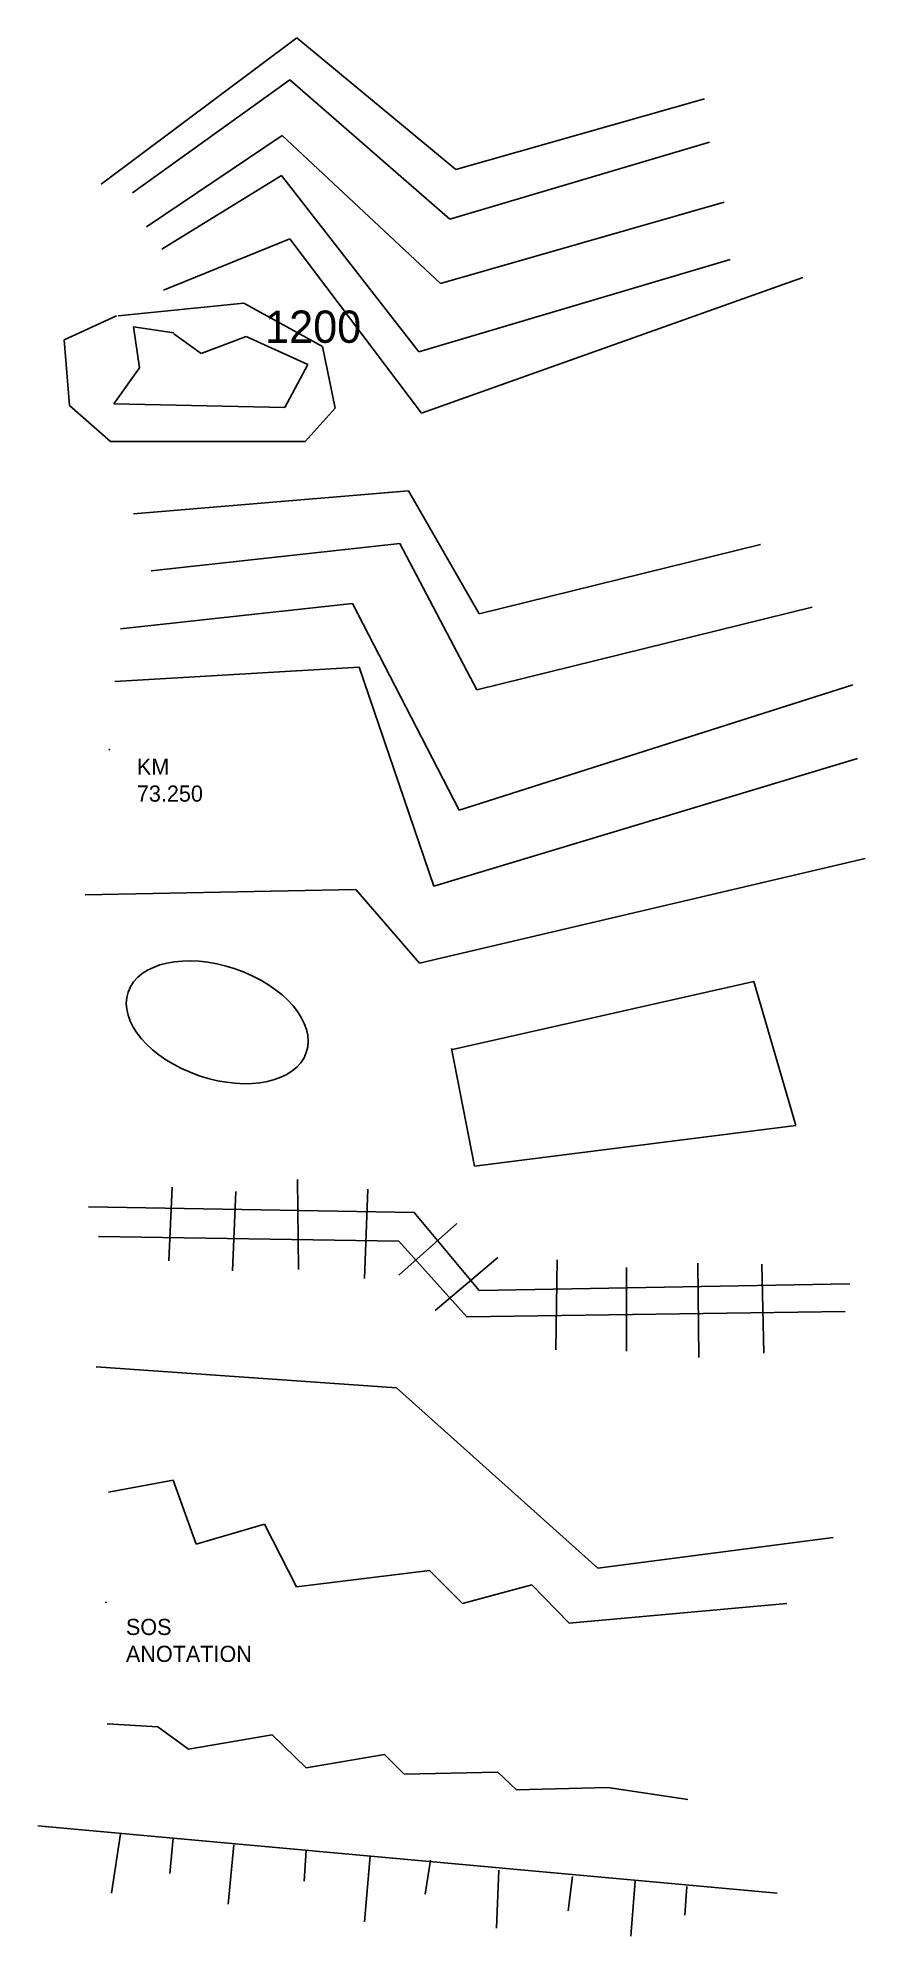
# Model space of a CAD drawing. Extents: x 720118 to 722680, y 4370133 to 4376007.
import ezdxf

# ---------------------------------------------------------------- set-up
doc = ezdxf.new("R2010")
doc.units = 0
doc.header["$MEASUREMENT"] = 0
for name, color, linetype in [('ALLEY', 7, 'CONTINUOUS'), ('ARCEN', 7, 'CONTINUOUS'), ('BIKE_PATH', 7, 'CONTINUOUS'), ('BRIDGE', 7, 'CONTINUOUS'), ('CARRETERA_RIGE', 7, 'CONTINUOUS'), ('CURVA_NIVEL', 7, 'CONTINUOUS'), ('CURVA_NIVEL_MAESTRA', 7, 'CONTINUOUS'), ('CURVA_NIVEL_MAESTRA_ANNOTATION', 7, 'CONTINUOUS'), ('DITCH', 7, 'CONTINUOUS'), ('DRAINAGE', 7, 'CONTINUOUS'), ('ENLACE', 7, 'CONTINUOUS'), ('FOOTPATH', 7, 'CONTINUOUS'), ('KM_ANNOTATION', 7, 'CONTINUOUS'), ('KM_LOCATION', 7, 'CONTINUOUS'), ('OTHER_TRANSPORTATION', 7, 'CONTINUOUS'), ('OTHER_WATERWAY_BOUNDARY', 7, 'CONTINUOUS'), ('PROP_LINE', 7, 'CONTINUOUS'), ('RAIL_FERRY', 7, 'CONTINUOUS'), ('RAIL_TUNNEL', 7, 'CONTINUOUS'), ('SHORE', 7, 'CONTINUOUS'), ('SOS_ANNOTATION', 7, 'CONTINUOUS'), ('SOS_LOCATION', 7, 'CONTINUOUS'), ('STREAM', 7, 'CONTINUOUS'), ('TALUD', 7, 'CONTINUOUS')]:
    doc.layers.add(name, color=color, linetype=linetype)

msp = doc.modelspace()

# ---------------------------------------------------------------- linework, layer by layer
at = {"layer": 'ALLEY'}
for p, q in [((720313.4, 4375554.8), (720919.6, 4376007.3)), ((720919.6, 4376007.3), (721412, 4375599.8)), ((721412, 4375599.8), (722182.4, 4375819.4))]:
    msp.add_line(p, q, dxfattribs=at)
at = {"layer": 'ARCEN'}
for p, q in [((720411.3, 4375528.3), (720898.4, 4375877.6)), ((720898.4, 4375877.6), (721393.5, 4375446.3)), ((721393.5, 4375446.3), (722198.3, 4375684.5))]:
    msp.add_line(p, q, dxfattribs=at)
at = {"layer": 'BIKE_PATH'}
for p, q in [((720453.7, 4375422.5), (720874.6, 4375705.6)), ((720874.6, 4375705.6), (721364.4, 4375247.8)), ((721364.4, 4375247.8), (722243.3, 4375499.2))]:
    msp.add_line(p, q, dxfattribs=at)
at = {"layer": 'BRIDGE'}
for p, q in [((720501.3, 4375353.7), (720872, 4375581.3)), ((720872, 4375581.3), (721298.2, 4375036.1)), ((721298.2, 4375036.1), (722261.9, 4375321.9))]:
    msp.add_line(p, q, dxfattribs=at)
at = {"layer": 'CARRETERA_RIGE'}
for p, q in [((720506.6, 4375226.7), (720898.4, 4375385.4)), ((720898.4, 4375385.4), (721306.1, 4374845.6)), ((721306.1, 4374845.6), (722486.9, 4375266.4))]:
    msp.add_line(p, q, dxfattribs=at)
at = {"layer": 'CURVA_NIVEL'}
for p, q in [((720432.5, 4374985.9), (720414, 4375112.9)), ((720414, 4375112.9), (720538.4, 4375094.4)), ((720538.4, 4375091.7), (720623.1, 4375030.9)), ((720623.1, 4375030.9), (720763.4, 4375083.8)), ((720763.4, 4375083.8), (720954, 4374996.5)), ((720353.1, 4374874.7), (720432.5, 4374985.9)), ((720954, 4374996.5), (720882.6, 4374864.1)), ((720882.6, 4374864.1), (720353.1, 4374874.7))]:
    msp.add_line(p, q, dxfattribs=at)
at = {"layer": 'CURVA_NIVEL_MAESTRA'}
for p, q in [((720366.3, 4375147.3), (720755.5, 4375187)), ((720755.5, 4375187), (720999, 4375052)), ((720199.5, 4375073.2), (720361, 4375147.3)), ((720215.4, 4374869.4), (720199.5, 4375073.2)), ((720999, 4375052), (721038.7, 4374861.5)), ((720342.5, 4374758.3), (720215.4, 4374869.4)), ((721038.7, 4374861.5), (720946.1, 4374758.3)), ((720946.1, 4374758.3), (720342.5, 4374758.3))]:
    msp.add_line(p, q, dxfattribs=at)
at = {"layer": 'DITCH'}
for p, q in [((720414.3, 4374534.7), (721266, 4374606.2)), ((721266, 4374606.2), (721484.1, 4374224.9)), ((721484.1, 4374224.9), (722356.2, 4374439.4))]:
    msp.add_line(p, q, dxfattribs=at)
at = {"layer": 'DRAINAGE'}
for p, q in [((720468.8, 4374357.7), (721238.8, 4374442.8)), ((721238.8, 4374442.8), (721477.2, 4373989.9)), ((721477.2, 4373989.9), (722516.3, 4374245.3))]:
    msp.add_line(p, q, dxfattribs=at)
at = {"layer": 'ENLACE'}
for p, q in [((720373.4, 4374179), (721092.3, 4374257.3)), ((721092.3, 4374257.3), (721422.7, 4373617.1)), ((721422.7, 4373617.1), (722642.4, 4374005.3))]:
    msp.add_line(p, q, dxfattribs=at)
at = {"layer": 'FOOTPATH'}
for p, q in [((720356.4, 4374015.5), (721112.7, 4374059.8)), ((721112.7, 4374059.8), (721344.4, 4373382.1)), ((721344.4, 4373382.1), (722656, 4373777.1))]:
    msp.add_line(p, q, dxfattribs=at)
at = {"layer": 'KM_LOCATION', "ltscale": 100}
msp.add_point((720339.4, 4373804.4), dxfattribs=at)
at = {"layer": 'OTHER_TRANSPORTATION'}
for p, q in [((721300.1, 4373143.8), (722679.9, 4373467.3)), ((720264.4, 4373354.9), (721102.5, 4373371.9)), ((721102.5, 4373371.9), (721300.1, 4373143.8))]:
    msp.add_line(p, q, dxfattribs=at)
at = {"layer": 'OTHER_WATERWAY_BOUNDARY', "color": 4}
msp.add_ellipse((720673.2, 4372960.9), major_axis=(-276, 93.6), ratio=0.598945, dxfattribs=at)
at = {"layer": 'PROP_LINE'}
for p, q in [((721402.3, 4372876.5), (722335.8, 4373087.6)), ((722335.8, 4373087.6), (722465.2, 4372641.5)), ((721470.4, 4372515.5), (721398.9, 4372879.9)), ((722465.2, 4372641.5), (721470.4, 4372515.5))]:
    msp.add_line(p, q, dxfattribs=at)
at = {"layer": 'RAIL_FERRY'}
for p, q in [((720533.6, 4372450.8), (720523.3, 4372222.7)), ((720921.9, 4372474.7), (720925.3, 4372195.4)), ((720731.1, 4372437.2), (720720.9, 4372192)), ((721140, 4372444), (721129.8, 4372168.2)), ((720274.6, 4372389.5), (721283.1, 4372372.5)), ((721235.4, 4372178.4), (721415.9, 4372338.5)), ((721283.1, 4372372.5), (721484.1, 4372130.7)), ((720305.3, 4372297.6), (721235.4, 4372284)), ((721235.4, 4372284), (721446.6, 4372049)), ((721347.8, 4372069.4), (721542, 4372232.9)), ((721725.9, 4372226.1), (721722.5, 4371946.9)), ((722162, 4372215.9), (722165.4, 4371923)), ((721940.6, 4372202.3), (721940.6, 4371943.5)), ((722359.6, 4372212.5), (722366.4, 4371936.6)), ((721484.1, 4372130.7), (722632.2, 4372151.2)), ((721446.6, 4372049), (722618.5, 4372066))]:
    msp.add_line(p, q, dxfattribs=at)
at = {"layer": 'RAIL_TUNNEL'}
for p, q in [((720298.5, 4371894.4), (721228.5, 4371829.7)), ((721228.5, 4371829.7), (721852, 4371271.3)), ((721852, 4371271.3), (722581.1, 4371366.6))]:
    msp.add_line(p, q, dxfattribs=at)
at = {"layer": 'SHORE'}
for p, q in [((720336, 4371506.2), (720537, 4371543.7)), ((720537, 4371543.7), (720608.5, 4371346.2)), ((720608.5, 4371346.2), (720819.7, 4371407.5)), ((720819.7, 4371407.5), (720918.5, 4371213.4)), ((720918.5, 4371213.4), (721330.8, 4371264.5)), ((721330.8, 4371264.5), (721433, 4371162.3)), ((721433, 4371162.3), (721647.6, 4371220.2)), ((721647.6, 4371220.2), (721763.4, 4371101)), ((721763.4, 4371101), (722438, 4371162.3))]:
    msp.add_line(p, q, dxfattribs=at)
at = {"layer": 'SOS_LOCATION'}
msp.add_point((720329.1, 4371165.7), dxfattribs=at)
at = {"layer": 'STREAM'}
for p, q in [((720332.5, 4370790.1), (720489.3, 4370779.9)), ((720489.3, 4370779.9), (720584.7, 4370711.8)), ((720584.7, 4370711.8), (720843.6, 4370756.1)), ((720843.6, 4370756.1), (720949.2, 4370653.9)), ((720949.2, 4370653.9), (721191.1, 4370694.8)), ((721191.1, 4370694.8), (721252.4, 4370633.5)), ((721252.4, 4370633.5), (721542, 4370640.3)), ((721542, 4370640.3), (721599.9, 4370585.8)), ((721599.9, 4370585.8), (721882.7, 4370592.6)), ((721882.7, 4370592.6), (722131.4, 4370555.2))]:
    msp.add_line(p, q, dxfattribs=at)
at = {"layer": 'TALUD'}
for p, q in [((720117.9, 4370473.5), (722407.3, 4370265.7)), ((720373.4, 4370449.6), (720346.2, 4370265.7)), ((720537, 4370436), (720526.7, 4370327)), ((720724.3, 4370415.6), (720707.3, 4370231.7)), ((720949.2, 4370398.5), (720942.4, 4370303.2)), ((721146.8, 4370381.5), (721129.8, 4370177.2)), ((721334.2, 4370367.9), (721317.1, 4370262.3)), ((721545.4, 4370337.2), (721538.6, 4370156.8)), ((721773.6, 4370316.8), (721760, 4370211.3)), ((721967.8, 4370303.2), (721954.2, 4370132.9)), ((722128, 4370286.2), (722121.1, 4370197.6))]:
    msp.add_line(p, q, dxfattribs=at)

# ---------------------------------------------------------------- texts
at = {"layer": 'CURVA_NIVEL_MAESTRA_ANNOTATION', "insert": (720821.7, 4375163.7), "char_height": 100, "width": 100, "attachment_point": 1}
msp.add_mtext('1200', dxfattribs=at)
at = {"layer": 'KM_ANNOTATION', "insert": (720424.5, 4373777.1), "char_height": 50, "width": 50, "attachment_point": 1}
msp.add_mtext('KM 73.250', dxfattribs=at)
at = {"layer": 'SOS_ANNOTATION', "insert": (720390.5, 4371114.6), "char_height": 50, "width": 50, "attachment_point": 1}
msp.add_mtext('SOS ANOTATION', dxfattribs=at)

doc.saveas('drawing.dxf')
